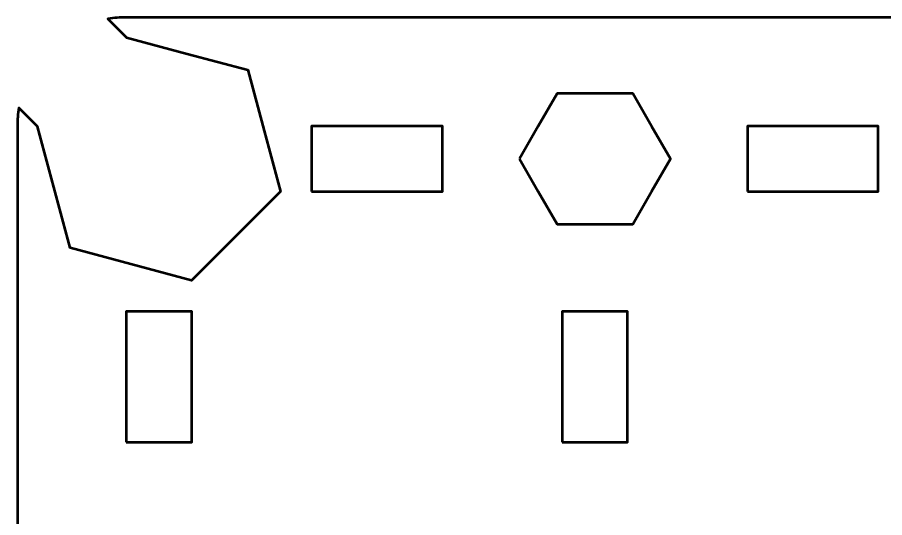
# Model space of a CAD drawing. Header units: centimetres. Extents: x -30.1 to 9.2, y -17.5 to -12.2.
# Drawn here: x -22.15 to -18.171, y -14.497 to -12.2 of the extents above; entities that cross this region are included whole.
import ezdxf

# ---------------------------------------------------------------- set-up
doc = ezdxf.new("R2010")
doc.units = ezdxf.units.CM
doc.header["$MEASUREMENT"] = 0
doc.layers.add('Layer 1', color=7, linetype='Continuous')

msp = doc.modelspace()

# ---------------------------------------------------------------- linework, layer by layer
at = {"layer": 'Layer 1', "lineweight": 53}
for points in [[(-20.8, -13), (-20.2, -13), (-20.2, -12.7), (-20.8, -12.7), (-20.8, -13)], [(-18.8, -13), (-18.2, -13), (-18.2, -12.7), (-18.8, -12.7), (-18.8, -13)], [(-21.65, -14.15), (-21.35, -14.15), (-21.35, -13.55), (-21.65, -13.55), (-21.65, -14.15)], [(-19.65, -14.15), (-19.35, -14.15), (-19.35, -13.55), (-19.65, -13.55), (-19.65, -14.15)]]:
    msp.add_lwpolyline(points, close=True, dxfattribs=at)
for points, knots in [([(-22.15, -17), (-22.15, -17), (-22.15, -12.7), (-22.15, -12.7), (-22.15, -12.7), (-22.15, -12.67116), (-22.14753, -12.64291), (-22.14284, -12.61541), (-22.14284, -12.61541), (-22.14284, -12.61541), (-22.05769, -12.70056), (-22.05769, -12.70056), (-22.05769, -12.70056), (-22.05769, -12.70056), (-21.98298, -12.97941), (-21.98298, -12.97941), (-21.98298, -12.97941), (-21.98298, -12.97941), (-21.90825, -13.25824), (-21.90825, -13.25824), (-21.90825, -13.25824), (-21.90825, -13.25824), (-21.62941, -13.33295), (-21.62941, -13.33295), (-21.62941, -13.33295), (-21.62941, -13.33295), (-21.35057, -13.40767), (-21.35057, -13.40767), (-21.35057, -13.40767), (-21.35057, -13.40767), (-21.14645, -13.20356), (-21.14645, -13.20356), (-21.14645, -13.20356), (-21.14645, -13.20356), (-20.94231, -12.99943), (-20.94231, -12.99943), (-20.94231, -12.99943), (-20.94231, -12.99943), (-21.01703, -12.72057), (-21.01703, -12.72057), (-21.01703, -12.72057), (-21.01703, -12.72057), (-21.09175, -12.44174), (-21.09175, -12.44174), (-21.09175, -12.44174), (-21.09175, -12.44174), (-21.3706, -12.36703), (-21.3706, -12.36703), (-21.3706, -12.36703), (-21.3706, -12.36703), (-21.64941, -12.29233), (-21.64941, -12.29233), (-21.64941, -12.29233), (-21.64941, -12.29233), (-21.73458, -12.20716), (-21.73458, -12.20716), (-21.73458, -12.20716), (-21.70708, -12.20247), (-21.67883, -12.2), (-21.65, -12.2), (-21.65, -12.2), (-21.65, -12.2), (-15.35, -12.2), (-15.35, -12.2), (-15.35, -12.2), (-15.32116, -12.2), (-15.29291, -12.20247), (-15.26541, -12.20716), (-15.26541, -12.20716), (-15.26541, -12.20716), (-15.35057, -12.29232), (-15.35057, -12.29232), (-15.35057, -12.29232), (-15.35057, -12.29232), (-15.62942, -12.36703), (-15.62942, -12.36703), (-15.62942, -12.36703), (-15.62942, -12.36703), (-15.90825, -12.44176), (-15.90825, -12.44176), (-15.90825, -12.44176), (-15.90825, -12.44176), (-15.98296, -12.7206), (-15.98296, -12.7206), (-15.98296, -12.7206), (-15.98296, -12.7206), (-16.05768, -12.99944), (-16.05768, -12.99944), (-16.05768, -12.99944), (-16.05768, -12.99944), (-15.85357, -13.20356), (-15.85357, -13.20356), (-15.85357, -13.20356), (-15.85357, -13.20356), (-15.64944, -13.4077), (-15.64944, -13.4077), (-15.64944, -13.4077), (-15.64944, -13.4077), (-15.37058, -13.33298), (-15.37058, -13.33298), (-15.37058, -13.33298), (-15.37058, -13.33298), (-15.09175, -13.25826), (-15.09175, -13.25826), (-15.09175, -13.25826), (-15.09175, -13.25826), (-15.01704, -12.97941), (-15.01704, -12.97941), (-15.01704, -12.97941), (-15.01704, -12.97941), (-14.94234, -12.7006), (-14.94234, -12.7006), (-14.94234, -12.7006), (-14.94234, -12.7006), (-14.85716, -12.61542), (-14.85716, -12.61542), (-14.85716, -12.61542), (-14.85247, -12.64292), (-14.85, -12.67117), (-14.85, -12.7), (-14.85, -12.7), (-14.85, -12.7), (-14.85, -17), (-14.85, -17), (-14.85, -17), (-14.85, -17.02884), (-14.85248, -17.05709), (-14.85717, -17.0846), (-14.85717, -17.0846), (-14.85717, -17.0846), (-14.94233, -16.99944), (-14.94233, -16.99944), (-14.94233, -16.99944), (-14.94233, -16.99944), (-15.01704, -16.72059), (-15.01704, -16.72059), (-15.01704, -16.72059), (-15.01704, -16.72059), (-15.09177, -16.44176), (-15.09177, -16.44176), (-15.09177, -16.44176), (-15.09177, -16.44176), (-15.37061, -16.36705), (-15.37061, -16.36705), (-15.37061, -16.36705), (-15.37061, -16.36705), (-15.64945, -16.29233), (-15.64945, -16.29233), (-15.64945, -16.29233), (-15.64945, -16.29233), (-15.85357, -16.49644), (-15.85357, -16.49644), (-15.85357, -16.49644), (-15.85357, -16.49644), (-16.05771, -16.70057), (-16.05771, -16.70057), (-16.05771, -16.70057), (-16.05771, -16.70057), (-15.98299, -16.97943), (-15.98299, -16.97943), (-15.98299, -16.97943), (-15.98299, -16.97943), (-15.90827, -17.25826), (-15.90827, -17.25826), (-15.90827, -17.25826), (-15.90827, -17.25826), (-15.62942, -17.33297), (-15.62942, -17.33297), (-15.62942, -17.33297), (-15.62942, -17.33297), (-15.35061, -17.40767), (-15.35061, -17.40767), (-15.35061, -17.40767), (-15.35061, -17.40767), (-15.26544, -17.49284), (-15.26544, -17.49284), (-15.26544, -17.49284), (-15.29294, -17.49753), (-15.32117, -17.5), (-15.35, -17.5), (-15.35, -17.5), (-15.35, -17.5), (-21.65, -17.5), (-21.65, -17.5), (-21.65, -17.5), (-21.67884, -17.5), (-21.70709, -17.49752), (-21.7346, -17.49283), (-21.7346, -17.49283), (-21.7346, -17.49283), (-21.64945, -17.40768), (-21.64945, -17.40768), (-21.64945, -17.40768), (-21.64945, -17.40768), (-21.3706, -17.33297), (-21.3706, -17.33297), (-21.3706, -17.33297), (-21.3706, -17.33297), (-21.09177, -17.25824), (-21.09177, -17.25824), (-21.09177, -17.25824), (-21.09177, -17.25824), (-21.01706, -16.9794), (-21.01706, -16.9794), (-21.01706, -16.9794), (-21.01706, -16.9794), (-20.94234, -16.70056), (-20.94234, -16.70056), (-20.94234, -16.70056), (-20.94234, -16.70056), (-21.14645, -16.49644), (-21.14645, -16.49644), (-21.14645, -16.49644), (-21.14645, -16.49644), (-21.35058, -16.2923), (-21.35058, -16.2923), (-21.35058, -16.2923), (-21.35058, -16.2923), (-21.62944, -16.36702), (-21.62944, -16.36702), (-21.62944, -16.36702), (-21.62944, -16.36702), (-21.90827, -16.44174), (-21.90827, -16.44174), (-21.90827, -16.44174), (-21.90827, -16.44174), (-21.98298, -16.72059), (-21.98298, -16.72059), (-21.98298, -16.72059), (-21.98298, -16.72059), (-22.05768, -16.9994), (-22.05768, -16.9994), (-22.05768, -16.9994), (-22.05768, -16.9994), (-22.14284, -17.08456), (-22.14284, -17.08456), (-22.14284, -17.08456), (-22.14753, -17.05706), (-22.15, -17.02883), (-22.15, -17)], [0, 0, 0, 0, 0.0166667, 0.0166667, 0.0166667, 0.0166667, 0.0333333, 0.0333333, 0.0333333, 0.0333333, 0.05, 0.05, 0.05, 0.05, 0.0666667, 0.0666667, 0.0666667, 0.0666667, 0.0833333, 0.0833333, 0.0833333, 0.0833333, 0.1, 0.1, 0.1, 0.1, 0.1166667, 0.1166667, 0.1166667, 0.1166667, 0.1333333, 0.1333333, 0.1333333, 0.1333333, 0.15, 0.15, 0.15, 0.15, 0.1666667, 0.1666667, 0.1666667, 0.1666667, 0.1833333, 0.1833333, 0.1833333, 0.1833333, 0.2, 0.2, 0.2, 0.2, 0.2166667, 0.2166667, 0.2166667, 0.2166667, 0.2333333, 0.2333333, 0.2333333, 0.2333333, 0.25, 0.25, 0.25, 0.25, 0.2666667, 0.2666667, 0.2666667, 0.2666667, 0.2833333, 0.2833333, 0.2833333, 0.2833333, 0.3, 0.3, 0.3, 0.3, 0.3166667, 0.3166667, 0.3166667, 0.3166667, 0.3333333, 0.3333333, 0.3333333, 0.3333333, 0.35, 0.35, 0.35, 0.35, 0.3666667, 0.3666667, 0.3666667, 0.3666667, 0.3833333, 0.3833333, 0.3833333, 0.3833333, 0.4, 0.4, 0.4, 0.4, 0.4166667, 0.4166667, 0.4166667, 0.4166667, 0.4333333, 0.4333333, 0.4333333, 0.4333333, 0.45, 0.45, 0.45, 0.45, 0.4666667, 0.4666667, 0.4666667, 0.4666667, 0.4833333, 0.4833333, 0.4833333, 0.4833333, 0.5, 0.5, 0.5, 0.5, 0.5166667, 0.5166667, 0.5166667, 0.5166667, 0.5333333, 0.5333333, 0.5333333, 0.5333333, 0.55, 0.55, 0.55, 0.55, 0.5666667, 0.5666667, 0.5666667, 0.5666667, 0.5833333, 0.5833333, 0.5833333, 0.5833333, 0.6, 0.6, 0.6, 0.6, 0.6166667, 0.6166667, 0.6166667, 0.6166667, 0.6333333, 0.6333333, 0.6333333, 0.6333333, 0.65, 0.65, 0.65, 0.65, 0.6666667, 0.6666667, 0.6666667, 0.6666667, 0.6833333, 0.6833333, 0.6833333, 0.6833333, 0.7, 0.7, 0.7, 0.7, 0.7166667, 0.7166667, 0.7166667, 0.7166667, 0.7333333, 0.7333333, 0.7333333, 0.7333333, 0.75, 0.75, 0.75, 0.75, 0.7666667, 0.7666667, 0.7666667, 0.7666667, 0.7833333, 0.7833333, 0.7833333, 0.7833333, 0.8, 0.8, 0.8, 0.8, 0.8166667, 0.8166667, 0.8166667, 0.8166667, 0.8333333, 0.8333333, 0.8333333, 0.8333333, 0.85, 0.85, 0.85, 0.85, 0.8666667, 0.8666667, 0.8666667, 0.8666667, 0.8833333, 0.8833333, 0.8833333, 0.8833333, 0.9, 0.9, 0.9, 0.9, 0.9166667, 0.9166667, 0.9166667, 0.9166667, 0.9333333, 0.9333333, 0.9333333, 0.9333333, 0.95, 0.95, 0.95, 0.95, 0.9666667, 0.9666667, 0.9666667, 0.9666667, 0.9833333, 0.9833333, 0.9833333, 0.9833333, 1, 1, 1, 1]), ([(-19.84641, -12.85), (-19.84641, -12.85), (-19.75981, -12.7), (-19.75981, -12.7), (-19.75981, -12.7), (-19.75981, -12.7), (-19.67321, -12.55), (-19.67321, -12.55), (-19.67321, -12.55), (-19.67321, -12.55), (-19.5, -12.55), (-19.5, -12.55), (-19.5, -12.55), (-19.5, -12.55), (-19.32679, -12.55), (-19.32679, -12.55), (-19.32679, -12.55), (-19.32679, -12.55), (-19.24019, -12.7), (-19.24019, -12.7), (-19.24019, -12.7), (-19.24019, -12.7), (-19.15359, -12.85), (-19.15359, -12.85), (-19.15359, -12.85), (-19.15359, -12.85), (-19.24019, -13), (-19.24019, -13), (-19.24019, -13), (-19.24019, -13), (-19.32679, -13.15), (-19.32679, -13.15), (-19.32679, -13.15), (-19.32679, -13.15), (-19.5, -13.15), (-19.5, -13.15), (-19.5, -13.15), (-19.5, -13.15), (-19.67321, -13.15), (-19.67321, -13.15), (-19.67321, -13.15), (-19.67321, -13.15), (-19.75981, -13), (-19.75981, -13), (-19.75981, -13), (-19.75981, -13), (-19.84641, -12.85), (-19.84641, -12.85)], [0, 0, 0, 0, 0.0833333, 0.0833333, 0.0833333, 0.0833333, 0.1666667, 0.1666667, 0.1666667, 0.1666667, 0.25, 0.25, 0.25, 0.25, 0.3333333, 0.3333333, 0.3333333, 0.3333333, 0.4166667, 0.4166667, 0.4166667, 0.4166667, 0.5, 0.5, 0.5, 0.5, 0.5833333, 0.5833333, 0.5833333, 0.5833333, 0.6666667, 0.6666667, 0.6666667, 0.6666667, 0.75, 0.75, 0.75, 0.75, 0.8333333, 0.8333333, 0.8333333, 0.8333333, 0.9166667, 0.9166667, 0.9166667, 0.9166667, 1, 1, 1, 1])]:
    msp.add_open_spline(points, degree=3, knots=knots, dxfattribs=at)

doc.saveas('drawing.dxf')
